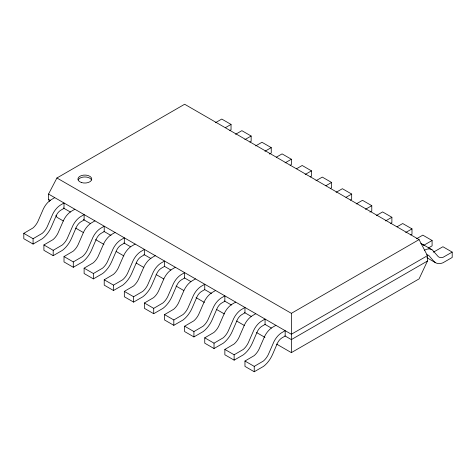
<?xml version="1.0" encoding="UTF-8"?>
<svg xmlns="http://www.w3.org/2000/svg" width="476" height="476" viewBox="0 0 476 476"><rect width="100%" height="100%" fill="white"/><g stroke="black" fill="none" stroke-linecap="round" stroke-linejoin="round"><path stroke-width="0.71" d="M49.474 201.402L48.546 199.42L48.546 194.059L56.924 177.988L184.64 104.25L419.076 239.601L427.454 255.671L427.454 261.026L419.076 278.888L291.36 352.627L276.544 344.071M54.734 197.635L50.783 199.95A14.732 8.508 -60 0 0 43.465 208.696L37.901 221.453A12.4 7.158 -60 0 1 32.933 228.004L23.8 233.347L23.8 238.708L33.082 244.063L42.358 238.708A18.963 10.948 -60 0 0 51.396 226.778L56.108 215.884A8.169 4.712 -60 0 1 60.916 210.136L64.01 208.345L64.01 202.99L60.065 205.305A14.732 8.508 -60 0 0 52.747 214.057L47.183 226.808A12.4 7.158 -60 0 1 42.215 233.365L33.082 238.708L23.8 233.347M215.455 122.701L221.762 119.059L231.038 124.414L231.038 129.769L229.801 130.489M74.839 209.238L70.888 211.552A14.732 8.508 -60 0 0 63.576 220.305L58.007 233.061A12.4 7.158 -60 0 1 53.038 239.612L43.905 244.956L43.905 250.316L53.187 255.671L62.463 250.316A18.963 10.948 -60 0 0 71.501 238.387L76.214 227.492A8.169 4.712 -60 0 1 81.021 221.739L84.115 219.954L84.115 214.599L80.17 216.913A14.732 8.508 -60 0 0 72.852 225.666L67.289 238.416A12.4 7.158 -60 0 1 62.32 244.973L53.187 250.316L43.905 244.956M225.362 127.693L231.038 124.414M235.56 134.303L241.867 130.668L251.144 136.023L251.144 141.378L249.906 142.092M94.944 220.846L90.993 223.161A14.732 8.508 -60 0 0 83.681 231.913L78.112 244.67A12.4 7.158 -60 0 1 73.143 251.221L64.01 256.564L64.01 261.925L73.292 267.28L82.568 261.925A18.963 10.948 -60 0 0 91.606 249.995L96.319 239.095A8.169 4.712 -60 0 1 101.126 233.347L104.22 231.562L104.22 226.207L100.275 228.522A14.732 8.508 -60 0 0 92.957 237.268L87.394 250.025A12.4 7.158 -60 0 1 82.425 256.582L73.292 261.925L64.01 256.564M244.837 139.664L251.144 136.023M255.666 145.912L261.973 142.27L271.249 147.631L271.249 152.986L269.398 154.057M115.049 232.455L111.104 234.769A14.732 8.508 -60 0 0 103.786 243.522L98.217 256.272A12.4 7.158 -60 0 1 93.248 262.829L84.115 268.172L84.115 273.527L93.397 278.888L102.673 273.527A18.963 10.948 -60 0 0 111.711 261.604L116.43 250.703A8.169 4.712 -60 0 1 121.231 244.956L124.325 243.171L124.325 237.816L120.38 240.13A14.732 8.508 -60 0 0 113.062 248.877L107.499 261.633A12.4 7.158 -60 0 1 102.53 268.184L93.397 273.527L84.115 268.172M264.948 151.273L271.249 147.631M276.401 157.157L282.078 153.879L291.36 159.24L291.36 164.595L290.122 165.309M135.154 244.063L131.209 246.378A14.732 8.508 -60 0 0 123.891 255.13L118.322 267.881A12.4 7.158 -60 0 1 113.359 274.438L104.22 279.781L104.22 285.136L113.502 290.497L122.778 285.136A18.963 10.948 -60 0 0 131.816 273.212L136.535 262.312A8.169 4.712 -60 0 1 141.342 256.564L144.43 254.779L144.43 249.424L140.485 251.733A14.732 8.508 -60 0 0 133.167 260.485L127.604 273.242A12.4 7.158 -60 0 1 122.635 279.793L113.502 285.136L104.22 279.781M285.053 162.881L291.36 159.24M296.506 168.766L302.183 165.487L311.465 170.848L311.465 176.203L310.227 176.917M155.259 255.671L151.314 257.986A14.732 8.508 -60 0 0 143.996 266.738L138.427 279.489A12.4 7.158 -60 0 1 133.464 286.046L124.325 291.389L124.325 296.744L133.607 302.105L142.883 296.744A18.963 10.948 -60 0 0 151.921 284.821L156.64 273.92A8.169 4.712 -60 0 1 161.447 268.172L164.535 266.387L164.535 261.026L160.59 263.341A14.732 8.508 -60 0 0 153.272 272.094L147.709 284.85A12.4 7.158 -60 0 1 142.74 291.401L133.607 296.744L124.325 291.389M305.158 174.49L311.465 170.848M315.981 180.737L322.288 177.096L331.57 182.451L331.57 187.812L330.332 188.526M175.364 267.28L171.419 269.594A14.732 8.508 -60 0 0 164.101 278.347L158.532 291.098A12.4 7.158 -60 0 1 153.57 297.655L144.43 302.998L144.43 308.353L153.712 313.708L162.994 308.353A18.963 10.948 -60 0 0 172.026 296.429L176.745 285.529A8.169 4.712 -60 0 1 181.552 279.781L184.64 277.996L184.64 272.635L180.696 274.95A14.732 8.508 -60 0 0 173.377 283.702L167.814 296.459A12.4 7.158 -60 0 1 162.846 303.01L153.712 308.353L144.43 302.998M325.893 185.729L331.57 182.451M336.086 192.346L342.393 188.704L351.675 194.059L351.675 199.42L350.437 200.134M195.469 278.888L191.525 281.203A14.732 8.508 -60 0 0 184.206 289.949L178.637 302.706A12.4 7.158 -60 0 1 173.675 309.263L164.535 314.606L164.535 319.961L173.817 325.316L183.099 319.961A18.963 10.948 -60 0 0 192.131 308.037L196.85 297.137A8.169 4.712 -60 0 1 201.657 291.389L204.751 289.604L204.751 284.243L200.801 286.558A14.732 8.508 -60 0 0 193.482 295.31L187.919 308.061A12.4 7.158 -60 0 1 182.951 314.618L173.817 319.961L164.535 314.606M345.998 197.338L351.675 194.059M356.191 203.954L362.498 200.313L371.78 205.668L371.78 211.029L369.923 212.1M215.574 290.497L211.63 292.811A14.732 8.508 -60 0 0 204.311 301.558L198.748 314.315A12.4 7.158 -60 0 1 193.78 320.866L184.64 326.209L184.64 331.57L193.922 336.925L203.204 331.57A18.963 10.948 -60 0 0 212.242 319.646L216.955 308.745A8.169 4.712 -60 0 1 221.762 302.998L224.856 301.207L224.856 295.852L220.906 298.166A14.732 8.508 -60 0 0 213.587 306.919L208.024 319.67A12.4 7.158 -60 0 1 203.056 326.227L193.922 331.57L184.64 326.209M365.473 209.309L371.78 205.668M376.296 215.563L382.603 211.921L391.885 217.276L391.885 222.637L390.647 223.351M235.679 302.105L231.735 304.414A14.732 8.508 -60 0 0 224.416 313.166L218.853 325.923A12.4 7.158 -60 0 1 213.885 332.474L204.751 337.817L204.751 343.178L214.027 348.533L223.309 343.178A18.963 10.948 -60 0 0 232.347 331.248L237.06 320.354A8.169 4.712 -60 0 1 241.867 314.6L244.961 312.815L244.961 307.46L241.011 309.775A14.732 8.508 -60 0 0 233.698 318.527L228.129 331.278A12.4 7.158 -60 0 1 223.161 337.835L214.027 343.178L204.751 337.817M385.578 220.918L391.885 217.276M397.032 226.802L402.708 223.53L411.99 228.885L411.99 234.24L410.752 234.954M255.785 313.708L251.84 316.022A14.732 8.508 -60 0 0 244.521 324.775L238.958 337.532A12.4 7.158 -60 0 1 233.99 344.083L224.856 349.426L224.856 354.787L234.132 360.142L243.415 354.787A18.963 10.948 -60 0 0 252.453 342.857L257.165 331.962A8.169 4.712 -60 0 1 261.973 326.209L265.067 324.424L265.067 319.069L261.122 321.383A14.732 8.508 -60 0 0 253.803 330.136L248.234 342.887A12.4 7.158 -60 0 1 243.266 349.443L234.132 354.787L224.856 349.426M405.683 232.526L411.99 228.885M416.506 238.773L422.813 235.132L432.095 240.493L432.095 245.848L428.382 247.99M56.924 177.988L291.36 313.339L419.076 239.601M275.89 325.316L271.945 327.631A14.732 8.508 -60 0 0 264.626 336.383L259.063 349.14A12.4 7.158 -60 0 1 254.095 355.691L244.961 361.034L244.961 366.389L254.238 371.75L263.52 366.389A18.963 10.948 -60 0 0 272.558 354.465L277.27 343.565A8.169 4.712 -60 0 1 282.078 337.817L285.172 336.032L285.172 330.677L281.227 332.992A14.732 8.508 -60 0 0 273.908 341.738L268.339 354.495A12.4 7.158 -60 0 1 263.377 361.046L254.238 366.389L244.961 361.034M423.896 245.223L432.095 240.493M427.454 255.671L291.36 334.247L48.546 194.059M427.454 261.026L291.36 339.602L284.916 335.883M426.663 254.898A8.169 4.712 -60 0 1 429.168 255.868L433.886 261.324A18.963 10.948 -60 0 0 442.918 262.817L452.2 257.457L452.2 252.101L443.067 257.308A12.4 7.158 -60 0 1 438.098 256.487L432.535 250.156A14.732 8.508 -60 0 0 425.217 249.858L424.455 250.257M452.2 252.101L442.918 246.741L433.785 251.947A12.4 7.158 -60 0 1 433.202 252.101M422.694 244.372L431.976 249.733M426.978 257.766L435.641 262.764M48.546 199.42L50.48 200.533M63.356 207.97L70.442 212.064M83.324 219.495L90.41 223.589M103.935 231.395L111.021 235.489M123.903 242.927L130.341 246.645M143.865 254.452L150.951 258.539M164.476 266.352L170.92 270.07M184.444 277.877L190.882 281.596M204.406 289.408L211.493 293.496M224.375 300.933L231.461 305.021M244.343 312.458L251.423 316.552M264.948 324.358L271.391 328.077M63.367 220.995L56.924 217.276L55.995 215.295M75.601 228.058L83.33 232.52M95.569 239.589L103.941 244.42M116.174 251.489L123.903 255.945M136.142 263.014L143.871 267.476M156.11 274.539L163.833 279.001M176.072 286.064L183.801 290.527M196.041 297.595L204.412 302.427M216.645 309.495L224.375 313.952M236.614 321.02L244.343 325.483M256.576 332.545L264.954 337.383M423.7 245.253L423.253 244.801A14.732 8.508 -60 0 0 420.736 243.611M291.36 313.339L291.36 352.627M254.238 366.389L254.238 371.75M234.132 354.787L234.132 360.142M214.027 343.178L214.027 348.533M193.922 331.57L193.922 336.925M173.817 319.961L173.817 325.316M153.712 308.353L153.712 313.708M133.607 296.744L133.607 302.105M113.502 285.136L113.502 290.497M93.397 273.527L93.397 278.888M73.292 261.925L73.292 267.28M53.187 250.316L53.187 255.671M33.082 238.708L33.082 244.063M78.159 179.916A6.914 3.992 0 0 1 84.835 176.959A6.914 3.992 0 0 1 91.511 179.916M427.757 257.986A18.963 10.948 -60 0 1 427.037 257.736M81.378 182.51A6.914 3.992 0 0 0 91.749 179.053A6.914 3.992 0 0 0 81.378 175.596A6.914 3.992 0 0 0 81.378 182.51"/></g></svg>
